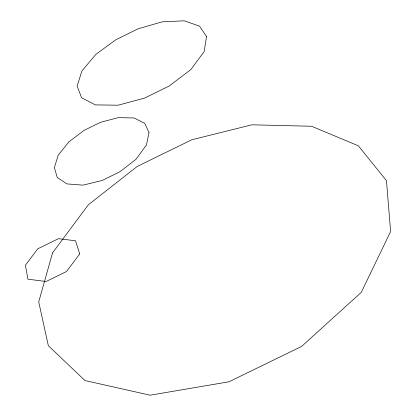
<?xml version="1.0" encoding="UTF-8"?>
<svg xmlns="http://www.w3.org/2000/svg" width="416" height="416" viewBox="0 0 416 416"><rect width="100%" height="100%" fill="white"/><g stroke="black" fill="none" stroke-linecap="round" stroke-linejoin="round"><path stroke-width="0.62" d="M206.508 36.462L204.194 51.537L190.908 69.508L169.224 86.008L144.55 98.098L118.04 105.212L95.321 104.889L81.552 97.724L77.173 86.112L81.874 70.996L95.904 54.324L115.84 39.754L138.164 28.803L162.058 21.866L184.215 20.8L199.503 26.13L206.508 36.462M149.022 132.496L146.448 144.986L136.079 159.208L120.006 171.725L102.107 180.482L83.091 185.136L66.919 183.914L57.231 177.44L54.371 167.627L58.198 155.199L68.931 141.804L83.98 130.426L100.662 122.257L118.253 117.64L134.196 117.978L144.737 123.375L149.022 132.496M52.536 252.907L38.73 301.917L48.344 345.722L84.963 380.546L150.155 395.2L228.966 381.794L301.626 346.419L361.244 292.375L390.608 231.54L386.469 180.69L358.332 145.798L311.6 126.261L251.878 124.805L191.745 139.781L137.16 166.483L88.301 204.838L52.536 252.907M79.711 253.906L66.544 271.502L46.093 281.492L27.95 279.204L25.392 265.278L37.768 248.799L58.453 238.685L75.494 240.781L79.711 253.906"/></g></svg>
